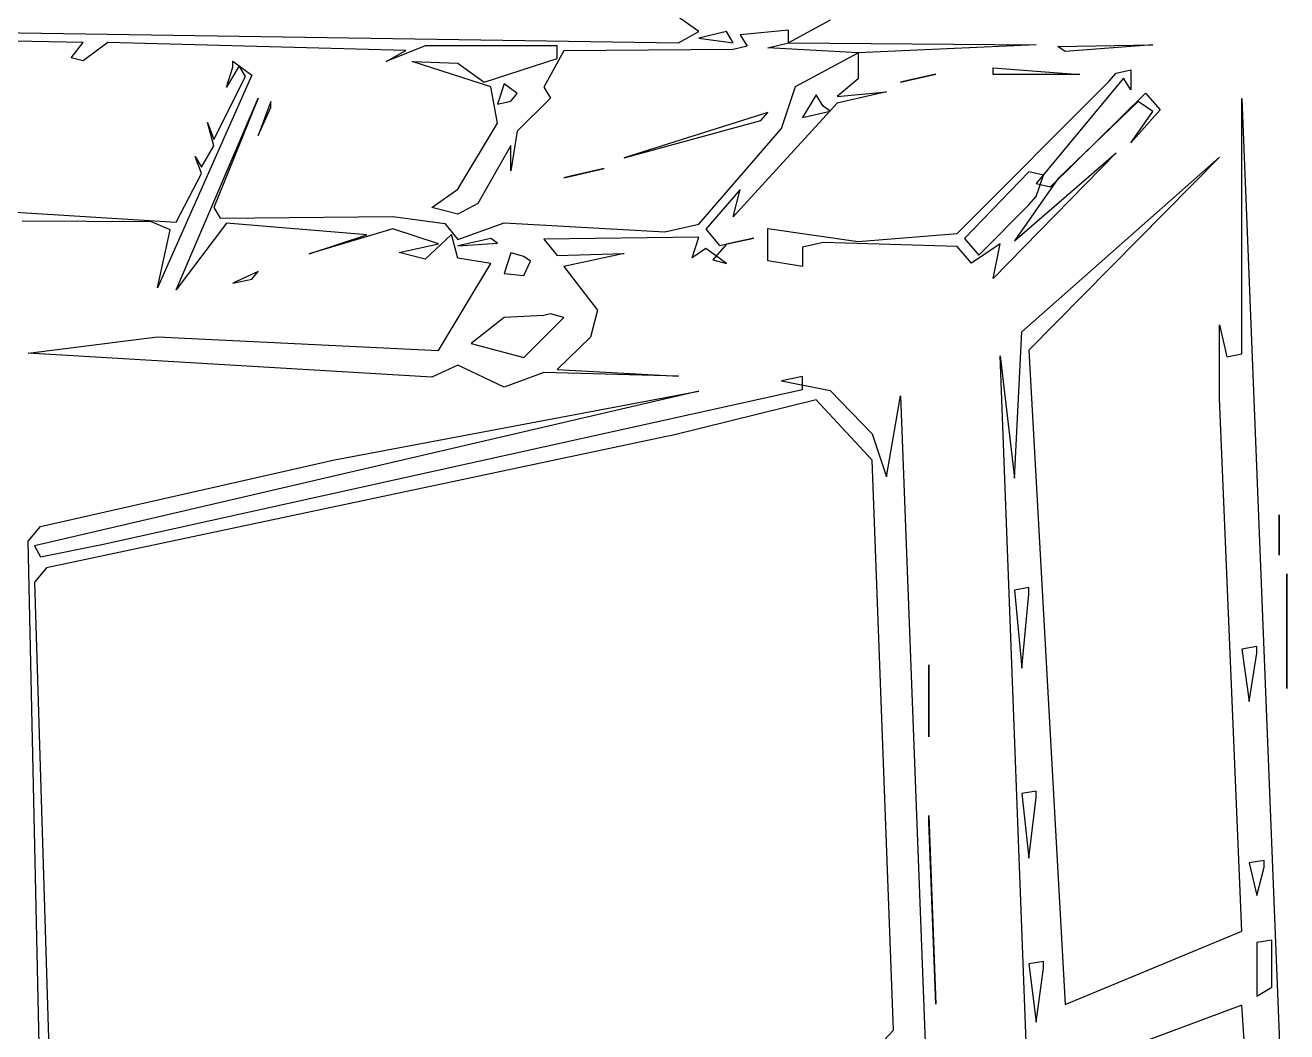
# Model space of a CAD drawing. Extents: x -13044 to 47959, y -15328 to 42462.
# Drawn here: x 15031 to 27783, y 10189 to 20362 of the extents above; entities that cross this region are included whole.
import ezdxf

# ---------------------------------------------------------------- set-up
doc = ezdxf.new("R2010")
doc.units = 0

msp = doc.modelspace()

# ---------------------------------------------------------------- linework, layer by layer
for p, q in [((21841.6148, 20297.2863), (21566.0037, 20491.518)), ((21841.6148, 20297.2863, 2786.4583), (21566.0037, 20491.518, 2807.2917)), ((23168.1551, 20412.483), (22746.1138, 20183.0704)), ((23168.1551, 20412.483, 2770.8333), (22746.1138, 20183.0704, 2760.4167)), ((10343.027, 20353.0169), (21634.7886, 20183.8235)), ((10343.027, 20353.0169, 3031.25), (21634.7886, 20183.8235, 2781.25)), ((21634.7886, 20183.8235), (21841.6148, 20297.2863)), ((21634.7886, 20183.8235, 2781.25), (21841.6148, 20297.2863, 2786.4583)), ((22049.151, 20281.0838), (21841.6148, 20232.3703)), ((22049.151, 20281.0838, 2781.25), (21841.6148, 20232.3703, 2781.25)), ((22118.4882, 20297.3588), (22049.151, 20281.0838)), ((22118.4882, 20297.3588, 2781.25), (22049.151, 20281.0838, 2781.25)), ((22187.9048, 20183.4487), (22118.4882, 20297.3588)), ((22187.9048, 20183.4487, 2770.8333), (22118.4882, 20297.3588, 2781.25)), ((22746.1138, 20313.8736), (22257.401, 20264.8256)), ((22746.1138, 20313.8736, 2770.8333), (22257.401, 20264.8256, 2776.0417)), ((22746.1138, 20183.0704), (22746.1138, 20313.8736)), ((22746.1138, 20183.0704, 2760.4167), (22746.1138, 20313.8736, 2770.8333)), ((15618.5766, 20187.9006), (14694.0787, 20203.7967)), ((15618.5766, 20187.9006, 2901.0417), (14694.0787, 20203.7967, 2921.875)), ((15494.443, 20034.2146), (15618.5766, 20187.9006)), ((15494.443, 20034.2146, 2890.625), (15618.5766, 20187.9006, 2901.0417)), ((15867.6527, 20187.7318), (15618.5766, 20003.1765)), ((15867.6527, 20187.7318, 2895.8333), (15618.5766, 20003.1765, 2885.4167)), ((18877.4621, 20106.5366), (15867.6527, 20187.7318)), ((18877.4621, 20106.5366, 2828.125), (15867.6527, 20187.7318, 2895.8333)), ((19074.9388, 20153.8431), (18680.6445, 19996.1692)), ((19074.9388, 20153.8431, 2828.125), (18680.6445, 19996.1692, 2822.9167)), ((20408.5403, 20152.5813), (19074.9388, 20153.8431)), ((20408.5403, 20152.5813, 2802.0833), (19074.9388, 20153.8431, 2828.125)), ((20408.5403, 20024.2883), (20408.5403, 20152.5813)), ((20408.5403, 20024.2883, 2791.6667), (20408.5403, 20152.5813, 2802.0833)), ((21841.6148, 20232.3703), (22187.9048, 20183.4487)), ((21841.6148, 20232.3703, 2781.25), (22187.9048, 20183.4487, 2770.8333)), ((22326.9769, 20150.7662), (22187.9048, 20118.3468)), ((22326.9769, 20150.7662, 2765.625), (22187.9048, 20118.3468, 2765.625)), ((22257.401, 20264.8256), (22326.9769, 20150.7662)), ((22257.401, 20264.8256, 2776.0417), (22326.9769, 20150.7662, 2765.625)), ((22536.1841, 20134.246), (22746.1138, 20183.0704)), ((22536.1841, 20134.246, 2760.4167), (22746.1138, 20183.0704, 2760.4167)), ((22746.1138, 20183.0704), (25249.9512, 20164.6871)), ((22746.1138, 20183.0704, 2760.4167), (25249.9512, 20164.6871, 2713.5417)), ((25249.9512, 20164.6871), (23451.1444, 20083.9224)), ((25249.9512, 20164.6871, 2713.5417), (23451.1444, 20083.9224, 2739.5833)), ((25469.3638, 20147.793), (26429.171, 20163.7297)), ((25469.3638, 20147.793, 2708.3333), (26429.171, 20163.7297, 2692.7083)), ((25542.6736, 20097.5463), (25469.3638, 20147.793)), ((25542.6736, 20097.5463, 2703.125), (25469.3638, 20147.793, 2708.3333)), ((26429.171, 20163.7297), (25542.6736, 20097.5463)), ((26429.171, 20163.7297, 2692.7083), (25542.6736, 20097.5463, 2703.125)), ((15618.5766, 20003.1765), (15494.443, 20034.2146)), ((15618.5766, 20003.1765, 2885.4167), (15494.443, 20034.2146, 2890.625)), ((18680.6445, 19996.1692), (18877.4621, 20106.5366)), ((18680.6445, 19996.1692, 2822.9167), (18877.4621, 20106.5366, 2828.125)), ((19671.3565, 19786.7122), (20408.5403, 20024.2883)), ((19671.3565, 19786.7122, 2786.4583), (20408.5403, 20024.2883, 2791.6667)), ((20476.0112, 20104.3804), (20273.8268, 19736.2265)), ((20476.0112, 20104.3804, 2796.875), (20273.8268, 19736.2265, 2770.8333)), ((22187.9048, 20118.3468), (20476.0112, 20104.3804)), ((22187.9048, 20118.3468, 2765.625), (20476.0112, 20104.3804, 2796.875)), ((23451.1444, 20083.9224), (22536.1841, 20134.246)), ((23451.1444, 20083.9224, 2739.5833), (22536.1841, 20134.246, 2760.4167)), ((22816.2515, 19741.308), (23451.1444, 20083.9224)), ((22816.2515, 19741.308, 2723.9583), (23451.1444, 20083.9224, 2739.5833)), ((23451.1444, 20083.9224), (23451.1444, 19820.8019)), ((23451.1444, 20083.9224, 2739.5833), (23451.1444, 19820.8019, 2718.75)), ((17193.2574, 19952.7578), (17065.6933, 19734.8702)), ((17193.2574, 19952.7578, 2848.9583), (17065.6933, 19734.8702, 2833.3333)), ((17065.6933, 19734.8702), (17129.4403, 19937.3331)), ((17065.6933, 19734.8702, 2833.3333), (17129.4403, 19937.3331, 2848.9583)), ((17129.4403, 19999.719), (17321.102, 19858.6805)), ((17129.4403, 19937.3331), (17129.4403, 19999.719)), ((17129.4403, 19999.719, 2854.1667), (17321.102, 19858.6805, 2838.5417)), ((17129.4403, 19937.3331, 2848.9583), (17129.4403, 19999.719, 2854.1667)), ((17257.1445, 19843.2905), (17193.2574, 19952.7578)), ((17257.1445, 19843.2905, 2838.5417), (17193.2574, 19952.7578, 2848.9583)), ((19737.9971, 19738.6035), (18943.2143, 19995.5683)), ((18943.2143, 19995.5683), (19405.5402, 19978.6083)), ((19737.9971, 19738.6035, 2781.25), (18943.2143, 19995.5683, 2817.7083)), ((18943.2143, 19995.5683, 2817.7083), (19405.5402, 19978.6083, 2807.2917)), ((19405.5402, 19978.6083), (19671.3565, 19786.7122)), ((19405.5402, 19978.6083, 2807.2917), (19671.3565, 19786.7122, 2786.4583)), ((24813.4372, 19932.251), (25689.5524, 19862.9114)), ((24813.4372, 19865.7395), (24813.4372, 19932.251)), ((24813.4372, 19932.251, 2703.125), (25689.5524, 19862.9114, 2682.2917)), ((24813.4372, 19865.7395, 2697.9167), (24813.4372, 19932.251, 2703.125)), ((26058.2687, 19878.5161), (26206.3662, 19911.6876)), ((26058.2687, 19878.5161, 2677.0833), (26206.3662, 19911.6876, 2677.0833)), ((26206.3662, 19911.6876), (26206.3662, 19709.9093)), ((26206.3662, 19911.6876, 2677.0833), (26206.3662, 19709.9093, 2661.4583)), ((17321.102, 19858.6805), (16369.0649, 17708.2854)), ((17321.102, 19858.6805, 2838.5417), (16369.0649, 17708.2854, 2677.0833)), ((16938.4089, 19206.0434), (17257.1445, 19843.2905)), ((16938.4089, 19206.0434, 2791.6667), (17257.1445, 19843.2905, 2838.5417)), ((19871.5029, 19769.9404), (19804.7125, 19562.7962)), ((19871.5029, 19769.9404, 2781.25), (19804.7125, 19562.7962, 2765.625)), ((20005.3091, 19673.4877), (19871.5029, 19769.9404)), ((20005.3091, 19673.4877, 2770.8333), (19871.5029, 19769.9404, 2781.25)), ((23451.1444, 19820.8019), (23238.7798, 19640.9911)), ((23451.1444, 19820.8019, 2718.75), (23238.7798, 19640.9911, 2708.3333)), ((23878.0939, 19786.2471), (24236.1649, 19867.6029)), ((23878.0939, 19786.2471, 2708.3333), (24236.1649, 19867.6029, 2708.3333)), ((23949.5416, 19802.4804), (23878.0939, 19786.2471)), ((23949.5416, 19802.4804, 2708.3333), (23878.0939, 19786.2471, 2708.3333)), ((24236.1649, 19867.6029), (23949.5416, 19802.4804)), ((24236.1649, 19867.6029, 2708.3333), (23949.5416, 19802.4804, 2708.3333)), ((24452.0104, 18258.7067), (25984.3512, 19794.8195)), ((24452.0104, 18258.7067, 2578.125), (25984.3512, 19794.8195, 2671.875)), ((25689.5524, 19862.9114), (24813.4372, 19865.7395)), ((25689.5524, 19862.9114, 2682.2917), (24813.4372, 19865.7395, 2697.9167)), ((26132.2737, 19827.8724), (25249.9512, 18763.0226)), ((26132.2737, 19827.8724, 2671.875), (25249.9512, 18763.0226, 2604.1667)), ((25984.3512, 19794.8195), (26058.2687, 19878.5161)), ((25984.3512, 19794.8195, 2671.875), (26058.2687, 19878.5161, 2677.0833)), ((26206.3662, 19709.9093), (26132.2737, 19827.8724)), ((26206.3662, 19709.9093, 2661.4583), (26132.2737, 19827.8724, 2671.875)), ((19804.7125, 19371.3293), (19737.9971, 19738.6035)), ((19804.7125, 19371.3293, 2750), (19737.9971, 19738.6035, 2781.25)), ((19938.3684, 19593.953), (20005.3091, 19673.4877)), ((19938.3684, 19593.953, 2765.625), (20005.3091, 19673.4877, 2770.8333)), ((20273.8268, 19736.2265), (20341.1456, 19623.7348)), ((20273.8268, 19736.2265, 2770.8333), (20341.1456, 19623.7348, 2760.4167)), ((22676.0567, 19317.0452), (22816.2515, 19741.308)), ((22676.0567, 19317.0452, 2692.7083), (22816.2515, 19741.308, 2723.9583)), ((23027.15, 19658.4601), (22886.47, 19429.9904)), ((23027.15, 19658.4601, 2713.5417), (22886.47, 19429.9904, 2697.9167)), ((23097.6119, 19543.3266), (23027.15, 19658.4601)), ((23097.6119, 19543.3266, 2703.125), (23027.15, 19658.4601, 2713.5417)), ((23238.7798, 19640.9911), (23735.4472, 19687.9041)), ((23735.4472, 19687.9041), (23238.7798, 19575.325)), ((23238.7798, 19640.9911, 2708.3333), (23735.4472, 19687.9041, 2703.125)), ((23735.4472, 19687.9041, 2703.125), (23238.7798, 19575.325, 2703.125)), ((25396.1403, 18727.8433), (26354.8148, 19675.5812)), ((25396.1403, 18727.8433, 2598.9583), (26354.8148, 19675.5812, 2656.25)), ((26354.8148, 19675.5812), (26503.6155, 19506.3336)), ((26354.8148, 19675.5812, 2656.25), (26503.6155, 19506.3336, 2640.625)), ((16558.2242, 17688.5749), (17385.1298, 19623.9946)), ((16558.2242, 17688.5749, 2671.875), (17385.1298, 19623.9946, 2817.7083)), ((17385.1298, 19623.9946), (16938.4089, 18520.9265)), ((17385.1298, 19623.9946, 2817.7083), (16938.4089, 18520.9265, 2734.375)), ((17513.397, 19591.9918), (17385.1298, 19248.8554)), ((17513.397, 19591.9918, 2812.5), (17385.1298, 19248.8554, 2786.4583)), ((17385.1298, 19248.8554), (17513.397, 19529.3998)), ((17385.1298, 19248.8554, 2786.4583), (17513.397, 19529.3998, 2807.2917)), ((17513.397, 19529.3998), (17513.397, 19591.9918)), ((17513.397, 19529.3998, 2807.2917), (17513.397, 19591.9918, 2812.5)), ((19804.7125, 19562.7962), (19938.3684, 19593.953)), ((19804.7125, 19562.7962, 2765.625), (19938.3684, 19593.953, 2765.625)), ((20341.1456, 19623.7348), (20005.3091, 19289.9076)), ((20341.1456, 19623.7348, 2760.4167), (20005.3091, 19289.9076, 2739.5833)), ((23238.7798, 19575.325), (22187.9048, 18425.698)), ((23238.7798, 19575.325, 2703.125), (22187.9048, 18425.698, 2630.2083)), ((23168.1551, 19493.6884), (23097.6119, 19543.3266)), ((23168.1551, 19493.6884, 2697.9167), (23097.6119, 19543.3266, 2703.125)), ((26280.5466, 19591.8065), (25469.3638, 18810.5183)), ((26280.5466, 19591.8065, 2651.0417), (25469.3638, 18810.5183, 2604.1667)), ((26429.171, 19489.939), (26280.5466, 19591.8065)), ((26429.171, 19489.939, 2640.625), (26280.5466, 19591.8065, 2651.0417)), ((27328.3725, 19620.1047), (27782.823, 8210.0518)), ((27328.3725, 19552.2428), (27328.3725, 19620.1047)), ((27328.3725, 19620.1047, 2635.4167), (27782.823, 8210.0518, 1755.2083)), ((27328.3725, 19552.2428, 2630.2083), (27328.3725, 19620.1047, 2635.4167)), ((27328.3725, 17041.3539), (27328.3725, 19552.2428)), ((27328.3725, 17041.3539, 2437.5), (27328.3725, 19552.2428, 2630.2083)), ((22536.1841, 19481.3573), (21086.6958, 19023.0037)), ((22536.1841, 19481.3573, 2708.3333), (21086.6958, 19023.0037, 2697.9167)), ((21086.6958, 19023.0037), (22466.3683, 19400.2433)), ((21086.6958, 19023.0037, 2697.9167), (22466.3683, 19400.2433, 2703.125)), ((22466.3683, 19400.2433), (22536.1841, 19481.3573)), ((22466.3683, 19400.2433, 2703.125), (22536.1841, 19481.3573, 2708.3333)), ((22886.47, 19429.9904), (23168.1551, 19493.6884)), ((22886.47, 19429.9904, 2697.9167), (23168.1551, 19493.6884, 2697.9167)), ((26503.6155, 19506.3336), (26206.3662, 19171.8338)), ((26503.6155, 19506.3336, 2640.625), (26206.3662, 19171.8338, 2619.7917)), ((26206.3662, 19171.8338), (26429.171, 19489.939)), ((26206.3662, 19171.8338, 2619.7917), (26429.171, 19489.939, 2640.625)), ((16938.4089, 19143.76), (16874.8712, 19377.8091)), ((16874.8712, 19377.8091), (16938.4089, 19206.0434)), ((16938.4089, 19143.76, 2786.4583), (16874.8712, 19377.8091, 2807.2917)), ((16874.8712, 19377.8091, 2807.2917), (16938.4089, 19206.0434, 2791.6667)), ((19405.5402, 18706.4485), (19804.7125, 19371.3293)), ((19405.5402, 18706.4485, 2703.125), (19804.7125, 19371.3293, 2750)), ((20005.3091, 19289.9076), (19938.3684, 18891.1182)), ((20005.3091, 19289.9076, 2739.5833), (19938.3684, 18891.1182, 2708.3333)), ((21841.6148, 18349.8078), (22676.0567, 19317.0452)), ((21841.6148, 18349.8078, 2630.2083), (22676.0567, 19317.0452, 2692.7083)), ((16811.4032, 18927.2352), (16938.4089, 19143.76)), ((16811.4032, 18927.2352, 2770.8333), (16938.4089, 19143.76, 2786.4583)), ((19938.3684, 19146.6945), (19604.7907, 18560.4675)), ((19938.3684, 19146.6945, 2729.1667), (19604.7907, 18560.4675, 2687.5)), ((19938.3684, 18891.1182), (19938.3684, 19146.6945)), ((19938.3684, 18891.1182, 2708.3333), (19938.3684, 19146.6945, 2729.1667)), ((16811.4032, 18865.0201), (16748.0045, 19036.7845)), ((16748.0045, 19036.7845), (16811.4032, 18927.2352)), ((16811.4032, 18865.0201, 2765.625), (16748.0045, 19036.7845, 2781.25)), ((16748.0045, 19036.7845, 2781.25), (16811.4032, 18927.2352, 2770.8333)), ((26058.2687, 19072.357), (24813.4372, 17803.8811)), ((26058.2687, 19072.357, 2614.5833), (24813.4372, 17803.8811, 2536.4583)), ((25031.3103, 18182.6656), (26058.2687, 19072.357)), ((25031.3103, 18182.6656, 2562.5), (26058.2687, 19072.357, 2614.5833)), ((25104.1051, 17264.7639), (27102.3662, 19028.5294)), ((25104.1051, 17264.7639, 2489.5833), (27102.3662, 19028.5294, 2593.75)), ((27102.3662, 19028.5294), (25176.9853, 17079.559)), ((27102.3662, 19028.5294, 2593.75), (25176.9853, 17079.559, 2473.9583)), ((20476.0112, 18820.7256), (20882.4422, 18912.4145)), ((20476.0112, 18820.7256, 2692.7083), (20882.4422, 18912.4145, 2692.7083)), ((20882.4422, 18912.4145), (20543.5583, 18835.9639)), ((20882.4422, 18912.4145, 2692.7083), (20543.5583, 18835.9639, 2692.7083)), ((25176.9853, 18880.6413), (24524.1269, 18207.7677)), ((25176.9853, 18880.6413, 2614.5833), (24524.1269, 18207.7677, 2572.9167)), ((25323.0028, 18845.621), (25176.9853, 18880.6413)), ((25323.0028, 18845.621, 2609.375), (25176.9853, 18880.6413, 2614.5833)), ((16558.2242, 18371.4464), (16811.4032, 18865.0201)), ((16558.2242, 18371.4464, 2729.1667), (16811.4032, 18865.0201, 2765.625)), ((20543.5583, 18835.9639), (20476.0112, 18820.7256)), ((20543.5583, 18835.9639, 2692.7083), (20476.0112, 18820.7256, 2692.7083)), ((25469.3638, 18810.5183), (25031.3103, 18182.6656)), ((25469.3638, 18810.5183, 2604.1667), (25031.3103, 18182.6656, 2562.5)), ((25249.9512, 18629.5307), (25323.0028, 18845.621)), ((25249.9512, 18629.5307, 2593.75), (25323.0028, 18845.621, 2609.375)), ((25249.9512, 18763.0226), (25396.1403, 18727.8433)), ((25249.9512, 18763.0226, 2604.1667), (25396.1403, 18727.8433, 2598.9583)), ((19140.9114, 18519.5335), (19405.5402, 18706.4485)), ((19140.9114, 18519.5335, 2692.7083), (19405.5402, 18706.4485, 2703.125)), ((22257.401, 18701.485), (21910.7145, 18299.9981)), ((22257.401, 18701.485, 2651.0417), (21910.7145, 18299.9981, 2625)), ((22187.9048, 18425.698), (22257.401, 18701.485)), ((22187.9048, 18425.698, 2630.2083), (22257.401, 18701.485, 2651.0417)), ((25176.9853, 18547.1075), (25249.9512, 18629.5307)), ((25176.9853, 18547.1075, 2588.5417), (25249.9512, 18629.5307, 2593.75)), ((16938.4089, 18520.9265), (17002.0162, 18410.9142)), ((16938.4089, 18520.9265, 2734.375), (17002.0162, 18410.9142, 2723.9583)), ((19405.5402, 18452.0165), (19140.9114, 18519.5335)), ((19405.5402, 18452.0165, 2682.2917), (19140.9114, 18519.5335, 2692.7083)), ((19604.7907, 18560.4675), (19405.5402, 18452.0165)), ((19604.7907, 18560.4675, 2687.5), (19405.5402, 18452.0165, 2682.2917)), ((24668.6129, 18039.2774), (25176.9853, 18547.1075)), ((24668.6129, 18039.2774, 2557.2917), (25176.9853, 18547.1075, 2588.5417)), ((14877.7839, 18475.4473), (16558.2242, 18371.4464)), ((14877.7839, 18475.4473, 2770.8333), (16558.2242, 18371.4464, 2729.1667)), ((16306.1493, 18375.576), (15000.584, 18381.6536)), ((16306.1493, 18375.576, 2734.375), (15000.584, 18381.6536, 2760.4167)), ((16495.1023, 18294.9238), (16306.1493, 18375.576)), ((16495.1023, 18294.9238, 2723.9583), (16306.1493, 18375.576, 2734.375)), ((17065.6933, 18363.1329), (16558.2242, 17688.5749)), ((17065.6933, 18363.1329, 2718.75), (16558.2242, 17688.5749, 2671.875)), ((17002.0162, 18410.9142), (18746.1774, 18430.4835)), ((17002.0162, 18410.9142, 2723.9583), (18746.1774, 18430.4835, 2692.7083)), ((18484.4828, 18245.2195), (17065.6933, 18363.1329)), ((18484.4828, 18245.2195, 2682.2917), (17065.6933, 18363.1329, 2718.75)), ((18746.1774, 18430.4835), (19273.0778, 18358.7391)), ((18746.1774, 18430.4835, 2692.7083), (19273.0778, 18358.7391, 2677.0833)), ((19405.5402, 18197.5846), (19871.5029, 18365.0606)), ((19405.5402, 18197.5846, 2661.4583), (19871.5029, 18365.0606, 2666.6667)), ((19871.5029, 18365.0606), (21497.2972, 18274.3498)), ((19871.5029, 18365.0606, 2666.6667), (21497.2972, 18274.3498, 2630.2083)), ((16369.0649, 17708.2854), (16495.1023, 18294.9238)), ((16369.0649, 17708.2854, 2677.0833), (16495.1023, 18294.9238, 2723.9583)), ((18746.1774, 18303.9755), (17899.8995, 18051.1685)), ((18746.1774, 18303.9755, 2682.2917), (17899.8995, 18051.1685, 2677.0833)), ((17899.8995, 18051.1685), (18484.4828, 18245.2195)), ((17899.8995, 18051.1685, 2677.0833), (18484.4828, 18245.2195, 2682.2917)), ((19206.9577, 18153.4251), (18746.1774, 18303.9755)), ((19206.9577, 18153.4251, 2661.4583), (18746.1774, 18303.9755, 2682.2917)), ((19339.272, 18246.4207), (19074.9388, 17997.2066)), ((19339.272, 18246.4207, 2666.6667), (19074.9388, 17997.2066, 2651.0417)), ((19273.0778, 18358.7391), (19405.5402, 18197.5846)), ((19273.0778, 18358.7391, 2677.0833), (19405.5402, 18197.5846, 2661.4583)), ((19405.5402, 18006.7606), (19339.272, 18246.4207)), ((19405.5402, 18006.7606, 2645.8333), (19339.272, 18246.4207, 2666.6667)), ((21497.2972, 18274.3498), (21841.6148, 18349.8078)), ((21497.2972, 18274.3498, 2630.2083), (21841.6148, 18349.8078, 2630.2083)), ((21910.7145, 18299.9981), (22049.151, 18135.1803)), ((21910.7145, 18299.9981, 2625), (22049.151, 18135.1803, 2609.375)), ((22536.1841, 17979.7132), (22536.1841, 18306.1576)), ((22536.1841, 18306.1576), (23451.1444, 18176.2987)), ((22536.1841, 17979.7132, 2588.5417), (22536.1841, 18306.1576, 2614.5833)), ((22536.1841, 18306.1576, 2614.5833), (23451.1444, 18176.2987, 2588.5417)), ((23451.1444, 18176.2987), (24452.0104, 18258.7067)), ((23451.1444, 18176.2987, 2588.5417), (24452.0104, 18258.7067, 2578.125)), ((18811.7832, 18065.5487), (19206.9577, 18153.4251)), ((18811.7832, 18065.5487, 2661.4583), (19206.9577, 18153.4251, 2661.4583)), ((19737.9971, 18207.7278), (19405.5402, 18133.9766)), ((19737.9971, 18207.7278, 2656.25), (19405.5402, 18133.9766, 2656.25)), ((19405.5402, 18133.9766), (19804.7125, 18158.7054)), ((19405.5402, 18133.9766, 2656.25), (19804.7125, 18158.7054, 2651.0417)), ((19804.7125, 18158.7054), (19737.9971, 18207.7278)), ((19804.7125, 18158.7054, 2651.0417), (19737.9971, 18207.7278, 2656.25)), ((21841.6148, 18219.9759), (20273.8268, 18198.4461)), ((21841.6148, 18219.9759, 2619.7917), (20273.8268, 18198.4461, 2645.8333)), ((20273.8268, 18198.4461), (20408.5403, 18035.7463)), ((20273.8268, 18198.4461, 2645.8333), (20408.5403, 18035.7463, 2630.2083)), ((21772.594, 18010.2873), (21841.6148, 18219.9759)), ((21772.594, 18010.2873, 2604.1667), (21841.6148, 18219.9759, 2619.7917)), ((22118.4882, 18150.2268), (21979.8932, 17990.1706)), ((22118.4882, 18150.2268, 2609.375), (21979.8932, 17990.1706, 2598.9583)), ((22049.151, 18135.1803), (22396.6326, 18210.5854)), ((22049.151, 18135.1803, 2609.375), (22396.6326, 18210.5854, 2609.375)), ((22396.6326, 18210.5854), (22118.4882, 18150.2268)), ((22396.6326, 18210.5854, 2609.375), (22118.4882, 18150.2268, 2609.375)), ((23097.6119, 18165.9301), (22886.47, 18120.4515)), ((23097.6119, 18165.9301, 2593.75), (22886.47, 18120.4515, 2593.75)), ((22886.47, 18120.4515), (22886.47, 17924.0206)), ((22886.47, 18120.4515, 2593.75), (22886.47, 17924.0206, 2578.125)), ((24452.0104, 18126.0717), (23097.6119, 18165.9301)), ((24452.0104, 18126.0717, 2567.7083), (23097.6119, 18165.9301, 2593.75)), ((24596.3277, 17957.5843), (24452.0104, 18126.0717)), ((24596.3277, 17957.5843, 2552.0833), (24452.0104, 18126.0717, 2567.7083)), ((24524.1269, 18207.7677), (24668.6129, 18039.2774)), ((24524.1269, 18207.7677, 2572.9167), (24668.6129, 18039.2774, 2557.2917)), ((24885.9765, 18151.8298), (24596.3277, 17957.5843)), ((24885.9765, 18151.8298, 2562.5), (24596.3277, 17957.5843, 2552.0833)), ((24813.4372, 17803.8811), (24885.9765, 18151.8298)), ((24813.4372, 17803.8811, 2536.4583), (24885.9765, 18151.8298, 2562.5)), ((19074.9388, 17997.2066), (18811.7832, 18065.5487)), ((19074.9388, 17997.2066, 2651.0417), (18811.7832, 18065.5487, 2661.4583)), ((19737.9971, 17952.5818), (19405.5402, 18006.7606)), ((19737.9971, 17952.5818, 2635.4167), (19405.5402, 18006.7606, 2645.8333)), ((19938.3684, 18060.4953), (19871.5029, 17854.1952)), ((19938.3684, 18060.4953, 2640.625), (19871.5029, 17854.1952, 2625)), ((20072.3252, 18026.0301), (19938.3684, 18060.4953)), ((20072.3252, 18026.0301, 2635.4167), (19938.3684, 18060.4953, 2640.625)), ((20139.4168, 17976.7673), (20072.3252, 18026.0301)), ((20139.4168, 17976.7673, 2630.2083), (20072.3252, 18026.0301, 2635.4167)), ((20408.5403, 18035.7463), (21086.6958, 18055.3444)), ((20408.5403, 18035.7463, 2630.2083), (21086.6958, 18055.3444, 2619.7917)), ((21086.6958, 18055.3444), (20476.0112, 17922.1673)), ((21086.6958, 18055.3444, 2619.7917), (20476.0112, 17922.1673, 2619.7917)), ((21910.7145, 18105.1389), (21772.594, 18010.2873)), ((21910.7145, 18105.1389, 2609.375), (21772.594, 18010.2873, 2604.1667)), ((22118.4882, 17955.0329), (21910.7145, 18105.1389)), ((22118.4882, 17955.0329, 2593.75), (21910.7145, 18105.1389, 2609.375)), ((21979.8932, 17990.1706), (22118.4882, 17955.0329)), ((21979.8932, 17990.1706, 2598.9583), (22118.4882, 17955.0329, 2593.75)), ((22886.47, 17924.0206), (22536.1841, 17979.7132)), ((22886.47, 17924.0206, 2578.125), (22536.1841, 17979.7132, 2588.5417)), ((17385.1298, 17873.3449), (17129.4403, 17753.8258)), ((17385.1298, 17873.3449, 2671.875), (17129.4403, 17753.8258, 2666.6667)), ((17321.102, 17796.5492), (17385.1298, 17873.3449)), ((17321.102, 17796.5492, 2666.6667), (17385.1298, 17873.3449, 2671.875)), ((19206.9577, 17073.9018), (19737.9971, 17952.5818)), ((19206.9577, 17073.9018, 2572.9167), (19737.9971, 17952.5818, 2635.4167)), ((19871.5029, 17854.1952), (20072.3252, 17834.1321)), ((19871.5029, 17854.1952, 2625), (20072.3252, 17834.1321, 2619.7917)), ((20072.3252, 17834.1321), (20139.4168, 17976.7673)), ((20072.3252, 17834.1321, 2619.7917), (20139.4168, 17976.7673, 2630.2083)), ((20476.0112, 17922.1673), (20814.5119, 17481.0711)), ((20476.0112, 17922.1673, 2619.7917), (20814.5119, 17481.0711, 2578.125)), ((17129.4403, 17753.8258), (17321.102, 17796.5492)), ((17129.4403, 17753.8258, 2666.6667), (17321.102, 17796.5492, 2666.6667)), ((20814.5119, 17481.0711), (20746.6585, 17209.2529)), ((20814.5119, 17481.0711, 2578.125), (20746.6585, 17209.2529, 2557.2917)), ((19871.5029, 17407.188), (19538.2994, 17144.5592)), ((19871.5029, 17407.188, 2588.5417), (19538.2994, 17144.5592, 2572.9167)), ((20273.8268, 17429.5559), (19871.5029, 17407.188)), ((20273.8268, 17429.5559, 2583.3333), (19871.5029, 17407.188, 2588.5417)), ((20072.3252, 17002.5741), (20476.0112, 17408.7053)), ((20072.3252, 17002.5741, 2552.0833), (20476.0112, 17408.7053, 2578.125)), ((20341.1456, 17443.9837), (20273.8268, 17429.5559)), ((20341.1456, 17443.9837, 2583.3333), (20273.8268, 17429.5559, 2583.3333)), ((20476.0112, 17408.7053), (20341.1456, 17443.9837)), ((20476.0112, 17408.7053, 2578.125), (20341.1456, 17443.9837, 2583.3333)), ((25031.3103, 15784.0382), (25104.1051, 17264.7639)), ((25031.3103, 15784.0382, 2375), (25104.1051, 17264.7639, 2489.5833)), ((27102.3662, 16589.8709), (27102.3662, 17335.0165)), ((27102.3662, 17335.0165), (27177.6118, 17011.3094)), ((27102.3662, 16589.8709, 2406.25), (27102.3662, 17335.0165, 2463.5417)), ((27102.3662, 17335.0165, 2463.5417), (27177.6118, 17011.3094, 2437.5)), ((15062.0834, 17047.8863), (16369.0649, 17212.4641)), ((15062.0834, 17047.8863, 2645.8333), (16369.0649, 17212.4641, 2635.4167)), ((16369.0649, 17212.4641), (19206.9577, 17073.9018)), ((16369.0649, 17212.4641, 2635.4167), (19206.9577, 17073.9018, 2572.9167)), ((19538.2994, 17144.5592), (20072.3252, 17002.5741)), ((19538.2994, 17144.5592, 2572.9167), (20072.3252, 17002.5741, 2552.0833)), ((20746.6585, 17209.2529), (20408.5403, 16881.1091)), ((20746.6585, 17209.2529, 2557.2917), (20408.5403, 16881.1091, 2536.4583)), ((19140.9114, 16805.9541), (15062.0834, 17047.8863)), ((19140.9114, 16805.9541, 2552.0833), (15062.0834, 17047.8863, 2645.8333)), ((25469.3638, 1626.5383), (24885.9765, 17020.4711)), ((24885.9765, 17020.4711), (25031.3103, 15784.0382)), ((25469.3638, 1626.5383, 1265.625), (24885.9765, 17020.4711, 2473.9583)), ((24885.9765, 17020.4711, 2473.9583), (25031.3103, 15784.0382, 2375)), ((25176.9853, 17079.559), (25542.6736, 10463.5004)), ((25176.9853, 17079.559, 2473.9583), (25542.6736, 10463.5004, 1953.125)), ((27177.6118, 17011.3094), (27328.3725, 17041.3539)), ((27177.6118, 17011.3094, 2437.5), (27328.3725, 17041.3539, 2437.5)), ((19405.5402, 16925.4248), (19140.9114, 16805.9541)), ((19405.5402, 16925.4248, 2557.2917), (19140.9114, 16805.9541, 2552.0833)), ((19871.5029, 16704.7482), (19405.5402, 16925.4248)), ((19871.5029, 16704.7482, 2531.25), (19405.5402, 16925.4248, 2557.2917)), ((20273.8268, 16852.8883), (19871.5029, 16704.7482)), ((20273.8268, 16852.8883, 2536.4583), (19871.5029, 16704.7482, 2531.25)), ((21634.7886, 16813.9686), (20273.8268, 16852.8883)), ((21634.7886, 16813.9686, 2510.4167), (20273.8268, 16852.8883, 2536.4583)), ((20408.5403, 16881.1091), (21634.7886, 16813.9686)), ((20408.5403, 16881.1091, 2536.4583), (21634.7886, 16813.9686, 2510.4167)), ((22886.47, 16810.9125), (22676.0567, 16767.8503)), ((22886.47, 16810.9125, 2489.5833), (22676.0567, 16767.8503, 2489.5833)), ((22676.0567, 16767.8503), (23168.1551, 16671.6764)), ((22676.0567, 16767.8503, 2489.5833), (23168.1551, 16671.6764, 2473.9583)), ((22886.47, 16679.9587), (22886.47, 16810.9125)), ((22886.47, 16679.9587, 2479.1667), (22886.47, 16810.9125, 2489.5833)), ((21841.6148, 16661.9931), (15123.6491, 15099.5902)), ((21841.6148, 16661.9931, 2494.7917), (15123.6491, 15099.5902, 2479.1667)), ((15805.2823, 15115.0083), (22886.47, 16679.9587)), ((15805.2823, 15115.0083, 2468.75), (22886.47, 16679.9587, 2479.1667)), ((18158.9949, 15969.2859), (21841.6148, 16661.9931)), ((18158.9949, 15969.2859, 2500), (21841.6148, 16661.9931, 2494.7917)), ((23027.15, 16577.4936), (21566.0037, 16216.8319)), ((23027.15, 16577.4936, 2468.75), (21566.0037, 16216.8319, 2463.5417)), ((23593.131, 15967.6892), (23027.15, 16577.4936)), ((23593.131, 15967.6892, 2411.4583), (23027.15, 16577.4936, 2468.75)), ((23168.1551, 16671.6764), (23593.131, 16231.1147)), ((23168.1551, 16671.6764, 2473.9583), (23593.131, 16231.1147, 2432.2917)), ((23735.4472, 15797.8705), (23878.0939, 16617.7977)), ((23735.4472, 15797.8705, 2395.8333), (23878.0939, 16617.7977, 2458.3333)), ((23878.0939, 16617.7977), (24164.3839, 9132.8758)), ((23878.0939, 16617.7977, 2458.3333), (24164.3839, 9132.8758, 1864.5833)), ((27328.3725, 11205.2338), (27102.3662, 16589.8709)), ((27328.3725, 11205.2338, 1989.5833), (27102.3662, 16589.8709, 2406.25)), ((21497.2972, 16202.9552), (15246.9801, 14879.1973)), ((21497.2972, 16202.9552, 2463.5417), (15246.9801, 14879.1973, 2458.3333)), ((21566.0037, 16216.8319), (21497.2972, 16202.9552)), ((21566.0037, 16216.8319, 2463.5417), (21497.2972, 16202.9552, 2463.5417)), ((23593.131, 16231.1147), (23735.4472, 15797.8705)), ((23593.131, 16231.1147, 2432.2917), (23735.4472, 15797.8705, 2395.8333)), ((15185.2813, 15296.1636), (18158.9949, 15969.2859)), ((15185.2813, 15296.1636, 2494.7917), (18158.9949, 15969.2859, 2500)), ((23806.7291, 10204.231), (23593.131, 15967.6892)), ((23806.7291, 10204.231, 1953.125), (23593.131, 15967.6892, 2411.4583)), ((27706.8544, 15415.1534), (27706.8544, 15006.763)), ((27706.8544, 15347.0883), (27706.8544, 15415.1534)), ((27706.8544, 15415.1534, 2307.2917), (27706.8544, 15006.763, 2276.0417)), ((27706.8544, 15347.0883, 2302.0833), (27706.8544, 15415.1534, 2307.2917)), ((27706.8544, 15006.763), (27706.8544, 15347.0883)), ((27706.8544, 15006.763, 2276.0417), (27706.8544, 15347.0883, 2302.0833)), ((15062.0834, 15148.3325), (15185.2813, 15296.1636)), ((15062.0834, 15148.3325, 2484.375), (15185.2813, 15296.1636, 2494.7917)), ((15370.5778, 1018.3004), (15062.0834, 15148.3325)), ((15370.5778, 1018.3004, 1281.25), (15062.0834, 15148.3325, 2484.375)), ((15123.6491, 15099.5902), (15185.2813, 14989.4532)), ((15123.6491, 15099.5902, 2479.1667), (15185.2813, 14989.4532, 2468.75)), ((15185.2813, 14989.4532), (15805.2823, 15115.0083)), ((15185.2813, 14989.4532, 2468.75), (15805.2823, 15115.0083, 2468.75)), ((15246.9801, 14879.1973), (15123.6491, 14731.7363)), ((15246.9801, 14879.1973, 2458.3333), (15123.6491, 14731.7363, 2447.9167)), ((27782.823, 14816.3204), (27782.823, 13658.5208)), ((27782.823, 14748.2146), (27782.823, 14816.3204)), ((27782.823, 14816.3204, 2260.4167), (27782.823, 13658.5208, 2171.875)), ((27782.823, 14748.2146, 2255.2083), (27782.823, 14816.3204, 2260.4167)), ((15123.6491, 14731.7363), (15308.7455, 8812.2107)), ((15123.6491, 14731.7363, 2447.9167), (15308.7455, 8812.2107, 1942.7083)), ((25176.9853, 14678.1158), (25031.3103, 14651.353)), ((25176.9853, 14678.1158, 2286.4583), (25031.3103, 14651.353, 2286.4583)), ((25176.9853, 14611.4091), (25176.9853, 14678.1158)), ((25176.9853, 14611.4091, 2281.25), (25176.9853, 14678.1158, 2286.4583)), ((27782.823, 13658.5208), (27782.823, 14748.2146)), ((27782.823, 13658.5208, 2171.875), (27782.823, 14748.2146, 2255.2083)), ((25031.3103, 14651.353), (25104.1051, 13864.7151)), ((25031.3103, 14651.353, 2286.4583), (25104.1051, 13864.7151, 2223.9583)), ((25104.1051, 13864.7151), (25176.9853, 14611.4091)), ((25104.1051, 13864.7151, 2223.9583), (25176.9853, 14611.4091, 2281.25)), ((27479.4938, 14081.9783), (27328.3725, 14055.432)), ((27479.4938, 14081.9783, 2208.3333), (27328.3725, 14055.432, 2208.3333)), ((27328.3725, 14055.432), (27403.888, 13525.478)), ((27328.3725, 14055.432, 2208.3333), (27403.888, 13525.478, 2166.6667)), ((27479.4938, 14014.0353), (27479.4938, 14081.9783)), ((27479.4938, 14014.0353, 2203.125), (27479.4938, 14081.9783, 2208.3333)), ((27403.888, 13525.478), (27479.4938, 14014.0353)), ((27403.888, 13525.478, 2166.6667), (27479.4938, 14014.0353, 2203.125)), ((24164.3839, 13896.6171), (24164.3839, 13168.8233)), ((24164.3839, 13830.4541), (24164.3839, 13896.6171)), ((24164.3839, 13896.6171, 2239.5833), (24164.3839, 13168.8233, 2182.2917)), ((24164.3839, 13830.4541, 2234.375), (24164.3839, 13896.6171, 2239.5833)), ((24164.3839, 13168.8233), (24164.3839, 13830.4541)), ((24164.3839, 13168.8233, 2182.2917), (24164.3839, 13830.4541, 2234.375)), ((25249.9512, 12622.397), (25104.1051, 12598.0302)), ((25249.9512, 12622.397, 2125), (25104.1051, 12598.0302, 2125)), ((25104.1051, 12598.0302), (25176.9853, 11943.1389)), ((25104.1051, 12598.0302, 2125), (25176.9853, 11943.1389, 2072.9167)), ((25176.9853, 11943.1389), (25249.9512, 12555.6511)), ((25176.9853, 11943.1389, 2072.9167), (25249.9512, 12555.6511, 2119.7917)), ((25249.9512, 12555.6511), (25249.9512, 12622.397)), ((25249.9512, 12555.6511, 2119.7917), (25249.9512, 12622.397, 2125)), ((24164.3839, 12374.8664), (24236.1649, 10466.9736)), ((24164.3839, 12308.7033), (24164.3839, 12374.8664)), ((24164.3839, 12374.8664, 2119.7917), (24236.1649, 10466.9736, 1968.75)), ((24164.3839, 12308.7033, 2114.5833), (24164.3839, 12374.8664, 2119.7917)), ((24236.1649, 10466.9736), (24164.3839, 12308.7033)), ((24236.1649, 10466.9736, 1968.75), (24164.3839, 12308.7033, 2114.5833)), ((27555.19, 11919.7987), (27403.888, 11895.8202)), ((27555.19, 11919.7987, 2041.6667), (27403.888, 11895.8202, 2041.6667)), ((27403.888, 11895.8202), (27479.4938, 11568.0873)), ((27403.888, 11895.8202, 2041.6667), (27479.4938, 11568.0873, 2015.625)), ((27555.19, 11851.8151), (27555.19, 11919.7987)), ((27555.19, 11851.8151, 2036.4583), (27555.19, 11919.7987, 2041.6667)), ((27479.4938, 11568.0873), (27555.19, 11851.8151)), ((27479.4938, 11568.0873, 2015.625), (27555.19, 11851.8151, 2036.4583)), ((25542.6736, 10463.5004), (27328.3725, 11205.2338)), ((25542.6736, 10463.5004, 1953.125), (27328.3725, 11205.2338, 1989.5833)), ((27630.9768, 11115.5175), (27479.4938, 11092.4863)), ((27630.9768, 11115.5175, 1979.1667), (27479.4938, 11092.4863, 1979.1667)), ((27630.9768, 11047.4932), (27630.9768, 11115.5175)), ((27630.9768, 11047.4932, 1973.9583), (27630.9768, 11115.5175, 1979.1667)), ((27479.4938, 11092.4863), (27479.4938, 10548.9423)), ((27479.4938, 11092.4863, 1979.1667), (27479.4938, 10548.9423, 1937.5)), ((27630.9768, 10639.3472), (27630.9768, 11047.4932)), ((27630.9768, 10639.3472, 1942.7083), (27630.9768, 11047.4932, 1973.9583)), ((25323.0028, 10898.1879), (25176.9853, 10875.8309)), ((25323.0028, 10898.1879, 1989.5833), (25176.9853, 10875.8309, 1989.5833)), ((25176.9853, 10875.8309), (25249.9512, 10286.2894)), ((25176.9853, 10875.8309, 1989.5833), (25249.9512, 10286.2894, 1942.7083)), ((25323.0028, 10831.4027), (25323.0028, 10898.1879)), ((25323.0028, 10831.4027, 1984.375), (25323.0028, 10898.1879, 1989.5833)), ((25249.9512, 10286.2894), (25323.0028, 10831.4027)), ((25249.9512, 10286.2894, 1942.7083), (25323.0028, 10831.4027, 1984.375)), ((27479.4938, 10548.9423), (27630.9768, 10639.3472)), ((27479.4938, 10548.9423, 1937.5), (27630.9768, 10639.3472, 1942.7083)), ((27328.3725, 10458.7534), (25542.6736, 9794.4695)), ((27328.3725, 10458.7534, 1932.2917), (25542.6736, 9794.4695, 1901.0417)), ((27479.4938, 8170.9373), (27328.3725, 10458.7534)), ((27479.4938, 8170.9373, 1755.2083), (27328.3725, 10458.7534, 1932.2917)), ((23664.2478, 10051.1619), (23806.7291, 10204.231)), ((23664.2478, 10051.1619, 1942.7083), (23806.7291, 10204.231, 1953.125))]:
    msp.add_line(p, q)

doc.saveas('drawing.dxf')
